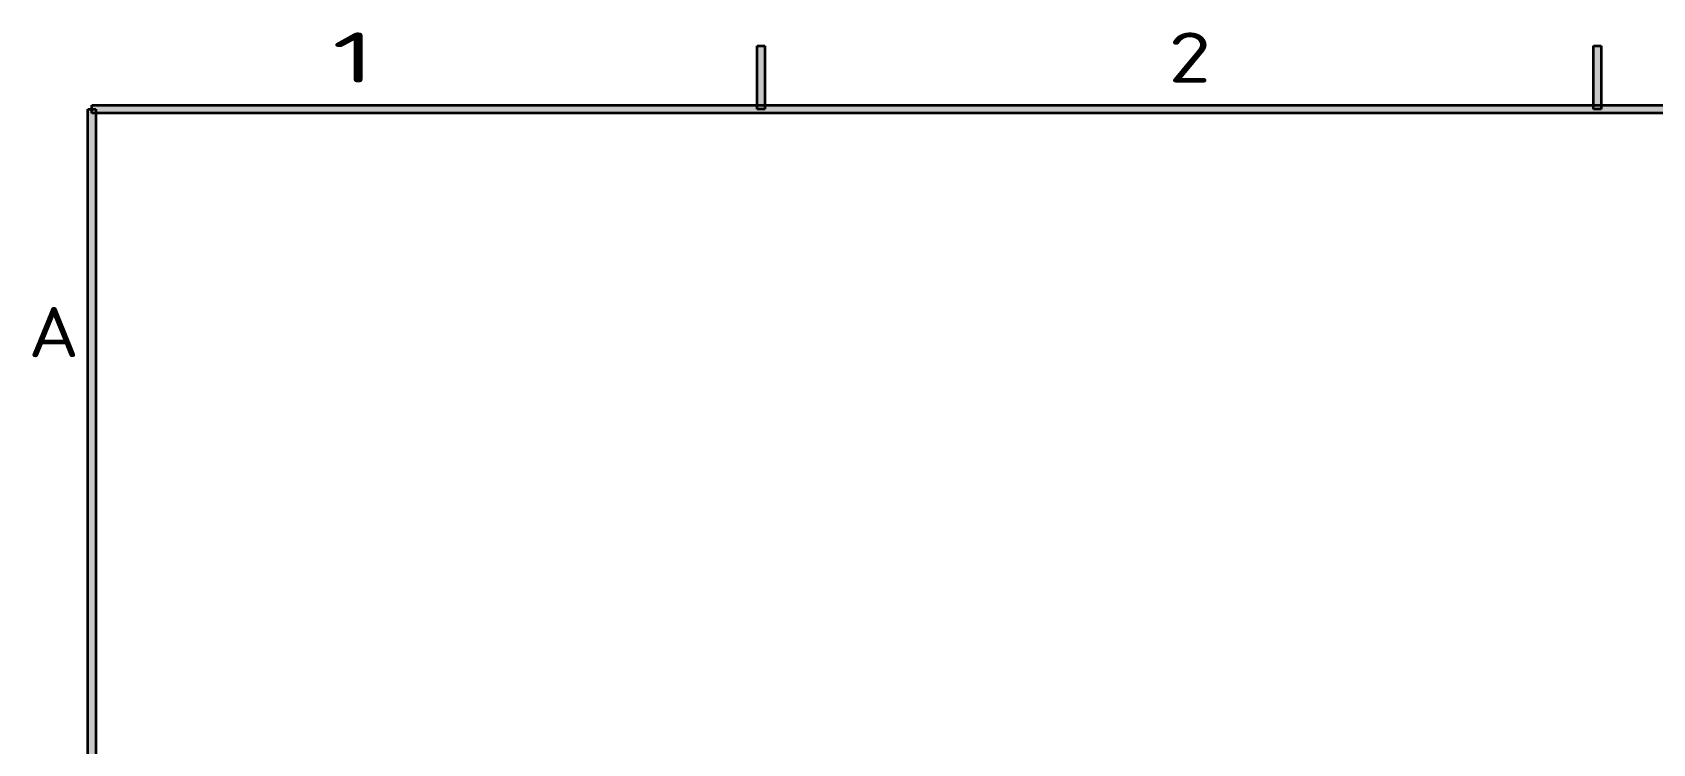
# Model space of a CAD drawing. Extents: x 23 to 472, y 3 to 294.
# Drawn here: x 26.4 to 123.3, y 249.1 to 291.6 of the extents above; entities that cross this region are included whole.
import ezdxf
from ezdxf.enums import TextEntityAlignment as Align

# ---------------------------------------------------------------- set-up
doc = ezdxf.new("R2010")
doc.units = 0
doc.layers.add('3', color=7, linetype='Continuous', lineweight=13)
doc.styles.get("Standard").update_dxf_attribs({"font": 'isocp.shx'})

# ---------------------------------------------------------------- blocks, each defined once
blk = doc.blocks.new('BLOCK4337')
at = {"layer": '3', "color": 7, "lineweight": 13}
blk.add_text('A', height=3, dxfattribs=at).set_placement((26.201, 272.192), (29.239, 272.192), align=Align.FIT)
blk = doc.blocks.new('BLOCK4348')
at = {"layer": '3', "color": 7, "lineweight": 13}
blk.add_text('2', height=3, dxfattribs=at).set_placement((94.365, 288.592), (96.904, 288.592), align=Align.FIT)
blk = doc.blocks.new('BLOCK4349')
at = {"layer": '3', "color": 7, "lineweight": 13}
blk.add_text('1', height=3, dxfattribs=at).set_placement((44.365, 288.592), (46.904, 288.592), align=Align.FIT)
blk = doc.blocks.new('BLOCK4414')
at = {"layer": '3', "color": 7, "lineweight": 5}
blk.add_solid([(29.763, 287), (30.237, 287), (29.763, 9.762), (30.237, 10.238)], dxfattribs=at)
blk = doc.blocks.new('BLOCK4417')
at = {"layer": '3', "color": 7, "lineweight": 5}
blk.add_solid([(410.237, 287.237), (409.763, 286.763), (30, 287.237), (30, 286.763)], dxfattribs=at)
blk = doc.blocks.new('BLOCK4431')
at = {"layer": '3', "color": 7, "lineweight": 5}
blk.add_solid([(69.762, 290.8), (70.238, 290.8), (69.762, 287), (70.238, 287)], dxfattribs=at)
blk = doc.blocks.new('BLOCK4433')
at = {"layer": '3', "color": 3, "lineweight": 5}
blk.add_solid([(119.762, 290.8), (120.238, 290.8), (119.762, 287), (120.238, 287)], dxfattribs=at)

msp = doc.modelspace()

# ---------------------------------------------------------------- linework, layer by layer
at = {"layer": '3', "color": 7, "lineweight": 35, "ltscale": 0.095}
for p, q in [((69.7625, 287), (69.7625, 290.8)), ((70.2375, 290.8), (70.2375, 287)), ((119.7625, 287), (119.7625, 290.8)), ((120.2375, 290.8), (120.2375, 287))]:
    msp.add_line(p, q, dxfattribs=at)
at = {"layer": '3', "color": 7, "lineweight": 35, "ltscale": 0.011875}
for p, q in [((69.7625, 290.8), (70.2375, 290.8)), ((119.7625, 290.8), (120.2375, 290.8)), ((29.7625, 287), (30.2375, 287)), ((30, 286.7625), (30, 287.2375)), ((70.2375, 287), (69.7625, 287)), ((120.2375, 287), (119.7625, 287))]:
    msp.add_line(p, q, dxfattribs=at)
at = {"layer": '3', "color": 7, "lineweight": 35}
for p, q in [((29.7625, 9.7625), (29.7625, 287)), ((30, 287.2375), (410.2375, 287.2375)), ((409.7625, 286.7625), (30, 286.7625)), ((30.2375, 287), (30.2375, 10.2375))]:
    msp.add_line(p, q, dxfattribs=at)

# ---------------------------------------------------------------- block references
at = {"layer": '3', "lineweight": 0}
for name in ['BLOCK4349', 'BLOCK4348', 'BLOCK4431', 'BLOCK4433', 'BLOCK4414', 'BLOCK4417', 'BLOCK4337']:
    msp.add_blockref(name, (0, 0), dxfattribs=at)

doc.saveas('drawing.dxf')
